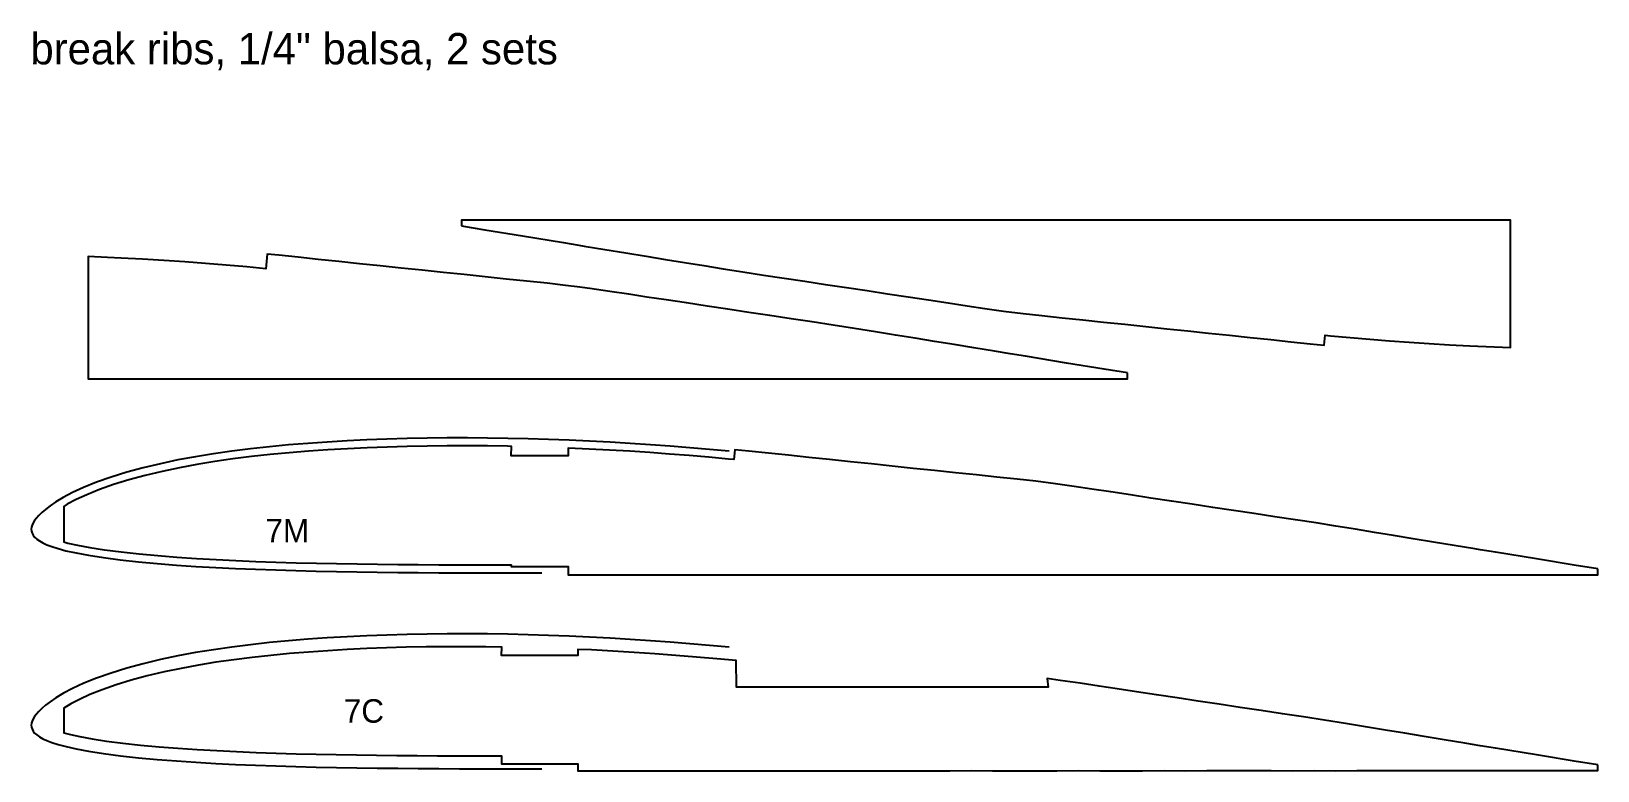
# Model space of a CAD drawing. Extents: x 0.01 to 10, y -0.01 to 4.71.
import ezdxf

# ---------------------------------------------------------------- set-up
doc = ezdxf.new("R2010")
doc.units = 0
doc.layers.get('0').update_dxf_attribs({"linetype": 'CONTINUOUS'})

msp = doc.modelspace()

# ---------------------------------------------------------------- linework, layer by layer
for points in [[(2.75, 3.469), (2.89909, 3.44473), (3.13968, 3.40538), (3.401, 3.36265), (3.499039, 3.346541), (3.532919, 3.341), (3.6659, 3.31925), (3.798339, 3.29759), (3.928179, 3.27636), (4.052619, 3.25601), (4.17446, 3.236089), (4.29623, 3.21617), (4.42016, 3.195909), (4.545499, 3.175872), (4.677489, 3.155967), (4.8099, 3.135998), (4.942049, 3.116077), (5.07425, 3.096138), (5.20628, 3.076228), (5.338159, 3.056338), (5.469659, 3.036508), (5.600619, 3.016757), (5.729999, 2.997237), (5.85655, 2.978158), (5.977139, 2.959969), (6.090439, 2.942886), (6.2097, 2.925844), (6.334909, 2.910091), (6.453019, 2.896795), (6.583009, 2.883203), (6.71429, 2.869473), (6.84765, 2.855534), (6.982049, 2.841473), (7.11643, 2.827422), (7.25052, 2.813403), (7.384329, 2.799412), (7.517579, 2.785484), (7.650599, 2.771572), (7.78286, 2.757743), (7.913899, 2.744042), (8.041509, 2.730703), (8.16578, 2.717751), (8.255408, 2.709101), (8.261249, 2.771328), (8.296229, 2.768081), (8.42065, 2.756844), (8.54585, 2.746243), (8.671409, 2.736369), (8.797832, 2.727164), (8.925329, 2.718729), (9.054298, 2.711061), (9.184379, 2.704212), (9.443, 2.6926), (9.443, 3.506031), (9.22197, 3.50603), (9.089839, 3.50602), (8.957638, 3.50603), (8.82539, 3.50603), (8.69313, 3.506031), (8.560908, 3.50602), (8.428729, 3.50602), (8.296539, 3.506031), (8.164289, 3.50602), (8.032029, 3.506021), (7.899839, 3.50603), (7.76766, 3.506031), (7.635439, 3.506021), (7.50318, 3.506021), (7.37093, 3.506021), (7.238729, 3.506031), (7.106599, 3.506021), (6.97445, 3.506031), (6.842248, 3.506021), (6.71005, 3.50601), (6.577869, 3.50602), (6.445629, 3.50602), (6.31337, 3.506021), (6.181129, 3.506021), (6.04892, 3.506011), (5.916739, 3.506021), (5.784529, 3.506021), (5.652279, 3.506021), (5.52003, 3.506011), (5.387839, 3.50602), (5.25566, 3.506011), (5.12343, 3.506011), (4.991158, 3.50601), (4.85893, 3.506011), (4.726739, 3.506021), (4.594619, 3.506011), (4.462459, 3.506021), (4.330269, 3.506011), (4.1981, 3.506001), (4.066, 3.506011), (3.933899, 3.506001), (3.80175, 3.506011), (3.66954, 3.506011), (3.537329, 3.506011), (3.494009, 3.506011), (2.75, 3.506011), (2.75, 3.506011), (2.75, 3.469)], [(7, 2.531), (6.85091, 2.55527), (6.61032, 2.59462), (6.349, 2.63735), (6.25096, 2.65346), (6.15226, 2.669602), (6.02005, 2.691227), (5.89334, 2.711947), (5.76927, 2.732235), (5.64527, 2.752511), (5.51908, 2.773144), (5.39152, 2.794022), (5.25735, 2.815805), (5.12258, 2.836552), (4.98801, 2.85676), (4.85339, 2.877078), (4.71895, 2.897345), (4.58465, 2.917601), (4.45075, 2.937794), (4.31739, 2.957906), (4.18564, 2.977775), (4.05678, 2.997214), (3.93398, 3.015735), (3.81861, 3.033119), (3.69732, 3.051462), (3.57017, 3.070051), (3.48831, 3.08096), (3.41509, 3.089909), (3.29698, 3.103206), (3.16699, 3.116798), (3.03571, 3.130527), (2.90235, 3.144467), (2.76795, 3.158527), (2.63357, 3.172578), (2.49948, 3.186597), (2.36567, 3.200588), (2.23242, 3.214517), (2.0994, 3.228428), (1.96714, 3.242257), (1.8361, 3.255958), (1.70849, 3.269297), (1.58422, 3.28225), (1.51075, 3.289144), (1.5025, 3.195947), (1.38054, 3.207238), (1.24929, 3.218662), (1.11765, 3.229294), (0.98511, 3.239185), (0.85146, 3.248256), (0.71626, 3.256471), (0.5799, 3.263798), (0.49252, 3.267878), (0.369, 3.27338), (0.369, 2.493968), (0.54121, 2.493971), (0.67788, 2.49398), (0.81461, 2.493969), (0.95139, 2.49397), (1.08819, 2.493972), (1.22495, 2.493982), (1.36165, 2.493976), (1.49838, 2.493972), (1.63517, 2.493982), (1.77196, 2.493976), (1.90869, 2.493968), (2.0454, 2.493975), (2.18215, 2.493981), (2.31895, 2.493981), (2.45573, 2.493973), (2.59246, 2.493977), (2.72913, 2.493973), (2.86581, 2.493975), (3.00255, 2.493989), (3.13928, 2.493983), (3.27599, 2.493979), (3.41277, 2.49398), (3.54956, 2.493979), (3.68633, 2.49399), (3.82307, 2.493981), (3.95979, 2.49398), (4.09653, 2.49398), (4.23333, 2.49399), (4.37011, 2.49398), (4.50683, 2.493991), (4.64355, 2.49399), (4.78031, 2.493991), (4.91711, 2.493988), (5.05387, 2.493982), (5.1906, 2.493989), (5.32726, 2.49398), (5.46395, 2.493995), (5.60067, 2.493996), (5.73737, 2.493994), (5.874, 2.493997), (6.01063, 2.493989), (6.14731, 2.49399), (6.25599, 2.49399), (7, 2.49399), (7, 2.49399), (7, 2.531)], [(4.45841, 2.032205), (4.33377, 2.043463), (4.20825, 2.05409), (4.08241, 2.063987), (3.95567, 2.073214), (3.82783, 2.081672), (3.69853, 2.089359), (3.56809, 2.096227), (3.43726, 2.102135), (3.30642, 2.107094), (3.176, 2.111052), (3.04621, 2.113971), (2.91696, 2.11587), (2.78826, 2.11671), (2.6598, 2.11649), (2.53145, 2.115161), (2.40308, 2.112712), (2.27498, 2.109093), (2.14726, 2.104255), (2.02029, 2.098149), (1.89435, 2.090742), (1.76969, 2.082117), (1.64652, 2.072113), (1.52484, 2.060601), (1.40446, 2.047451), (1.28573, 2.032553), (1.16888, 2.015819), (1.054, 1.997049), (0.941106, 1.976054), (0.829526, 1.952496), (0.72009, 1.926305), (0.614706, 1.897726), (0.514958, 1.866941), (0.422577, 1.834395), (0.339931, 1.801062), (0.268881, 1.768232), (0.210147, 1.737243), (0.162945, 1.708926), (0.125488, 1.683468), (0.095776, 1.660672), (0.0721, 1.64015), (0.053352, 1.621729), (0.038436, 1.60485), (0.026598, 1.589106), (0.017584, 1.574338), (0.011215, 1.560384), (0.007382, 1.547095), (0.006027, 1.534533), (0.006944, 1.522274), (0.010421, 1.509861), (0.017144, 1.497091), (0.027141, 1.484171), (0.040407, 1.471682), (0.057482, 1.459508), (0.078733, 1.447543), (0.104746, 1.435607), (0.136729, 1.423405), (0.176632, 1.41069), (0.227159, 1.397208), (0.291329, 1.382817), (0.371364, 1.367814), (0.466648, 1.35291), (0.573858, 1.338958), (0.688936, 1.32642), (0.808785, 1.315419), (0.931591, 1.305825), (1.05634, 1.297509), (1.18238, 1.290312), (1.30937, 1.284114), (1.43713, 1.278785), (1.56547, 1.274227), (1.69429, 1.270378), (1.82355, 1.267138), (1.95321, 1.264449), (2.08321, 1.262239), (2.21352, 1.26045), (2.34409, 1.259), (2.47484, 1.25791), (2.60583, 1.2571), (2.73704, 1.25654), (2.86844, 1.25619), (3.00001, 1.256), (3.13176, 1.25596), (3.26377, 1.25597)], [(10, 1.281), (9.85091, 1.30527), (9.61032, 1.34462), (9.349, 1.38735), (9.25096, 1.40346), (9.21708, 1.409001), (9.0841, 1.430751), (8.95166, 1.452411), (8.82182, 1.473641), (8.69738, 1.493991), (8.57554, 1.513911), (8.45377, 1.533831), (8.32984, 1.554092), (8.2045, 1.574129), (8.07251, 1.594034), (7.9401, 1.614003), (7.80795, 1.633923), (7.67575, 1.653863), (7.54372, 1.673773), (7.41184, 1.693663), (7.28034, 1.713493), (7.14938, 1.733243), (7.02, 1.752763), (6.89345, 1.771843), (6.77286, 1.790032), (6.65956, 1.807115), (6.5403, 1.824156), (6.41509, 1.839909), (6.29698, 1.853206), (6.16699, 1.866798), (6.03571, 1.880527), (5.90235, 1.894467), (5.76795, 1.908527), (5.63357, 1.922578), (5.49948, 1.936597), (5.36567, 1.950588), (5.23242, 1.964517), (5.0994, 1.978428), (4.96714, 1.992257), (4.8361, 2.005958), (4.70849, 2.019297), (4.58422, 2.03225), (4.49459, 2.040899), (4.48875, 1.978672), (4.45377, 1.981919), (4.32935, 1.993156), (4.20415, 2.003757), (4.07859, 2.013632), (3.95217, 2.022836), (3.82467, 2.031271), (3.6957, 2.038939), (3.56562, 2.045788), (3.43074, 2.051861), (3.4315, 2.002404), (3.0685, 2.002404), (3.06933, 2.063), (3.04527, 2.06348), (2.91642, 2.065373), (2.78813, 2.06621), (2.6601, 2.065991), (2.53219, 2.064666), (2.40427, 2.062226), (2.27664, 2.058621), (2.14942, 2.053802), (2.02299, 2.047721), (1.89757, 2.040345), (1.77346, 2.031758), (1.65094, 2.021806), (1.52995, 2.01036), (1.41033, 1.997294), (1.29244, 1.982501), (1.17651, 1.965899), (1.06267, 1.947299), (0.950919, 1.926517), (0.840599, 1.903225), (0.732549, 1.877367), (0.62873, 1.849213), (0.530766, 1.81898), (0.44039, 1.787142), (0.359966, 1.754708), (0.291276, 1.722971), (0.234951, 1.693256), (0.212946, 1.68009), (0.212853, 1.453352), (0.239182, 1.446255), (0.301501, 1.432282), (0.379899, 1.417587), (0.473781, 1.402903), (0.57982, 1.389105), (0.693952, 1.376671), (0.813038, 1.365739), (0.935222, 1.356194), (1.05945, 1.347913), (1.18504, 1.340742), (1.31164, 1.334563), (1.43907, 1.329248), (1.56711, 1.3247), (1.69568, 1.320859), (1.8247, 1.317625), (1.95416, 1.31494), (2.08398, 1.312733), (2.21415, 1.310946), (2.34458, 1.309497), (2.47521, 1.308408), (2.60609, 1.307599), (2.73721, 1.30704), (2.86854, 1.30669), (3.00006, 1.3065), (3.06853, 1.306469), (3.0685, 1.295969), (3.4315, 1.295969), (3.4315, 1.243969), (3.52803, 1.24397), (3.66016, 1.24398), (3.79236, 1.24397), (3.92461, 1.24397), (4.05687, 1.24397), (4.18909, 1.24398), (4.32127, 1.24398), (4.45346, 1.24397), (4.58571, 1.24398), (4.71797, 1.24398), (4.85016, 1.24397), (4.98234, 1.24397), (5.11456, 1.24398), (5.24682, 1.24398), (5.37907, 1.24398), (5.51127, 1.24397), (5.6434, 1.24398), (5.77555, 1.24397), (5.90775, 1.24398), (6.03995, 1.24399), (6.17213, 1.24398), (6.30437, 1.24398), (6.43663, 1.24398), (6.56887, 1.24398), (6.70108, 1.24399), (6.83326, 1.24398), (6.96547, 1.24398), (7.09772, 1.24398), (7.22997, 1.24399), (7.36216, 1.24398), (7.49434, 1.24399), (7.62657, 1.24399), (7.75884, 1.24399), (7.89107, 1.24399), (8.02326, 1.24398), (8.15538, 1.24399), (8.28754, 1.24398), (8.41973, 1.24399), (8.5519, 1.244), (8.684, 1.24399), (8.8161, 1.244), (8.94825, 1.24399), (9.08046, 1.24399), (9.21267, 1.24399), (9.25599, 1.24399), (10, 1.24399), (10, 1.24399), (10, 1.281)], [(4.45841, 0.782205), (4.33378, 0.793462), (4.20828, 0.804088), (4.08244, 0.813984), (3.95573, 0.82321), (3.82789, 0.831668), (3.69861, 0.839354), (3.56818, 0.846223), (3.43737, 0.852131), (3.30655, 0.85709), (3.17613, 0.861049), (3.04635, 0.863968), (2.91711, 0.865868), (2.78842, 0.86671), (2.65997, 0.866491), (2.53165, 0.865164), (2.40329, 0.862717), (2.2752, 0.8591), (2.14749, 0.854265), (2.02053, 0.848162), (1.89461, 0.840758), (1.76995, 0.832137), (1.6468, 0.822137), (1.52512, 0.81063), (1.40476, 0.797486), (1.28603, 0.782593), (1.16919, 0.765867), (1.05432, 0.747105), (0.941429, 0.726118), (0.829853, 0.702569), (0.720421, 0.676389), (0.615037, 0.647822), (0.515287, 0.617049), (0.422901, 0.584517), (0.340245, 0.551198), (0.269183, 0.518381), (0.210433, 0.487404), (0.163214, 0.459098), (0.125738, 0.433649), (0.096005, 0.410859), (0.072307, 0.390341), (0.053535, 0.371922), (0.038592, 0.355042), (0.026725, 0.339291), (0.017676, 0.324511), (0.011271, 0.310532), (0.007404, 0.297207), (0.006028, 0.284597), (0.006942, 0.272286), (0.010438, 0.259818), (0.017199, 0.247006), (0.027239, 0.234064), (0.040551, 0.221565), (0.057666, 0.209392), (0.078948, 0.197434), (0.104985, 0.185507), (0.136985, 0.173316), (0.176903, 0.160611), (0.227439, 0.147139), (0.291614, 0.132758), (0.371651, 0.117765), (0.466932, 0.102869), (0.574137, 0.088925), (0.689207, 0.076393), (0.809047, 0.065397), (0.931843, 0.055806), (1.05658, 0.047494), (1.1826, 0.0403), (1.30959, 0.034104), (1.43734, 0.028778), (1.56566, 0.024221), (1.69447, 0.020373), (1.82371, 0.017135), (1.95336, 0.014446), (2.08335, 0.012237), (2.21365, 0.010448), (2.34419, 0.008999), (2.47493, 0.007909), (2.6059, 0.0071), (2.7371, 0.00654), (2.86848, 0.00619), (3.00005, 0.006), (3.13178, 0.00596), (3.26377, 0.00597)], [(10, 0.031), (9.85091, 0.05527), (9.61032, 0.09462), (9.349, 0.13735), (9.25096, 0.15346), (9.25096, 0.15346), (9.15226, 0.169602), (9.02005, 0.191227), (8.89334, 0.211947), (8.76927, 0.232235), (8.64527, 0.252511), (8.51908, 0.273144), (8.39152, 0.294022), (8.25735, 0.315805), (8.12258, 0.336552), (7.98801, 0.35676), (7.85339, 0.377078), (7.71895, 0.397345), (7.58465, 0.417601), (7.45075, 0.437794), (7.31739, 0.457906), (7.18564, 0.477775), (7.05678, 0.497214), (6.93398, 0.515735), (6.81861, 0.533119), (6.69732, 0.551462), (6.57017, 0.570051), (6.48831, 0.58096), (6.494, 0.526511), (4.506, 0.526511), (4.5025, 0.695947), (4.38054, 0.707238), (4.24929, 0.718662), (4.11765, 0.729294), (3.98511, 0.739185), (3.85146, 0.748256), (3.71626, 0.756471), (3.5799, 0.763798), (3.49252, 0.767878), (3.494, 0.729139), (3.006, 0.729139), (3.00746, 0.782843), (2.90549, 0.784236), (2.77846, 0.78498), (2.65168, 0.784688), (2.52505, 0.783305), (2.3984, 0.780827), (2.27205, 0.777202), (2.14613, 0.772382), (2.02101, 0.766319), (1.89689, 0.758987), (1.77407, 0.750465), (1.65288, 0.740606), (1.53323, 0.729282), (1.41499, 0.716376), (1.29848, 0.701782), (1.18398, 0.685428), (1.07161, 0.667135), (0.961348, 0.646724), (0.852563, 0.623881), (0.746087, 0.598562), (0.643886, 0.571057), (0.547585, 0.541609), (0.4589, 0.510706), (0.380162, 0.479371), (0.313105, 0.448862), (0.258273, 0.420519), (0.21294, 0.39344), (0.212895, 0.235881), (0.255497, 0.224402), (0.316432, 0.211152), (0.393392, 0.196986), (0.485832, 0.18276), (0.590434, 0.169317), (0.703183, 0.157157), (0.82094, 0.146434), (0.94184, 0.137049), (1.06482, 0.128892), (1.18919, 0.121816), (1.3146, 0.115711), (1.44085, 0.110453), (1.56773, 0.105946), (1.69515, 0.102135), (1.82304, 0.098921), (1.95138, 0.096248), (2.08008, 0.094047), (2.20916, 0.09226), (2.33849, 0.090808), (2.46803, 0.089711), (2.59785, 0.088893), (2.72788, 0.088322), (2.85815, 0.087961), (2.9886, 0.087761), (3.00608, 0.087745), (3.006, 0.037969), (3.494, 0.037969), (3.494, -0.006031), (3.54121, -0.006029), (3.67788, -0.00602), (3.81461, -0.006031), (3.95139, -0.00603), (4.08819, -0.006028), (4.22495, -0.006018), (4.36165, -0.006024), (4.49838, -0.006028), (4.63517, -0.006018), (4.77196, -0.006024), (4.90869, -0.006032), (5.0454, -0.006025), (5.18215, -0.006019), (5.31895, -0.006019), (5.45573, -0.006027), (5.59246, -0.006023), (5.72913, -0.006027), (5.86581, -0.006025), (6.00255, -0.006011), (6.13928, -0.006018), (6.27599, -0.006021), (6.41277, -0.00602), (6.54956, -0.006021), (6.68633, -0.00601), (6.82307, -0.006019), (6.95979, -0.00602), (7.09653, -0.00602), (7.23333, -0.00601), (7.37011, -0.00602), (7.50683, -0.006009), (7.64355, -0.00601), (7.78031, -0.006009), (7.91711, -0.006012), (8.05387, -0.006018), (8.1906, -0.006011), (8.32726, -0.00602), (8.46395, -0.006005), (8.60067, -0.006004), (8.73737, -0.006007), (8.874, -0.006003), (9.01063, -0.006011), (9.14731, -0.00601), (10, -0.00601), (10, -0.00601), (10, 0.031)]]:
    msp.add_lwpolyline(points)

# ---------------------------------------------------------------- texts
for s, height, p in [('break ribs, 1/4" balsa, 2 sets', 0.2, (0, 4.5)), ('7M', 0.15, (1.5, 1.45)), ('7C', 0.15, (2, 0.3))]:
    msp.add_text(s, height=height).set_placement(p)

doc.saveas('drawing.dxf')
